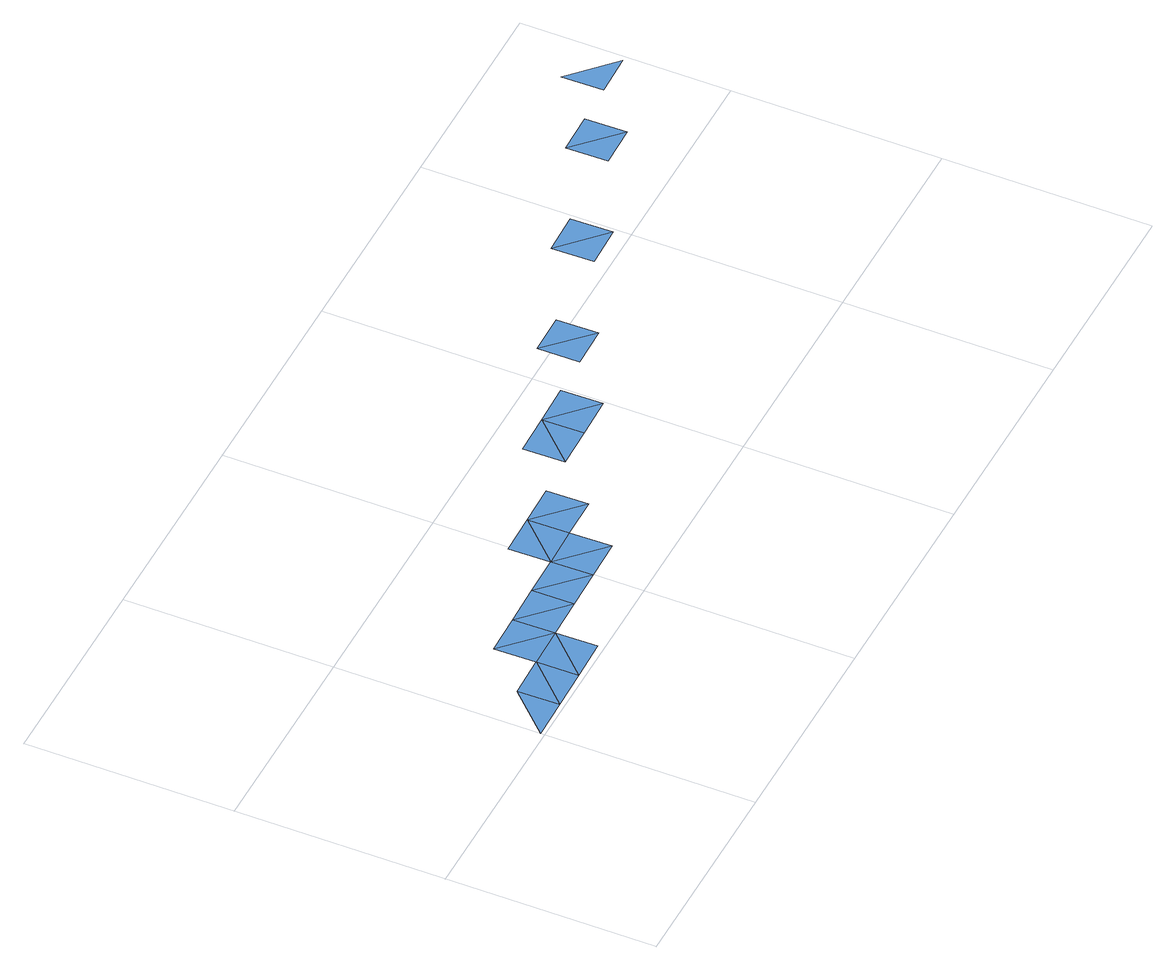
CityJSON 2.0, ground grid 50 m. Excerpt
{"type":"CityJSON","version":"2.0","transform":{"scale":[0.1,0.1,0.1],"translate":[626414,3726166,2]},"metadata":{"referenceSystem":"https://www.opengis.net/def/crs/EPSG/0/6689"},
"CityObjects":{
"waterbody1":{"type":"WaterBody","attributes":{"name":"福岡県津波浸水想定図","class":"1140","function":"2","WaterBodyTsunamiRiskAttribute.description":"1","WaterBodyTsunamiRiskAttribute.rank":"3"},"geometry":[{"type":"MultiSurface","lod":"1","boundaries":[[[0,1,2]],[[3,4,5]],[[5,4,6]],[[4,7,6]],[[8,6,7]],[[8,7,9]],[[9,10,8]],[[10,11,12]],[[13,11,10]],[[14,15,16]],[[15,14,17]]]}]},
"waterbody2":{"type":"WaterBody","attributes":{"name":"福岡県津波浸水想定図","class":"1140","function":"2","WaterBodyTsunamiRiskAttribute.description":"1","WaterBodyTsunamiRiskAttribute.rank":"2"},"geometry":[{"type":"MultiSurface","lod":"1","boundaries":[[[3,0,2]],[[3,2,18]],[[18,4,3]],[[4,18,19]],[[20,10,9]],[[13,10,20]],[[13,21,11]],[[21,22,11]],[[23,24,25]],[[26,25,24]],[[27,28,29]]]}]},
"waterbody3":{"type":"WaterBody","attributes":{"name":"福岡県津波浸水想定図","class":"1140","function":"2","WaterBodyTsunamiRiskAttribute.description":"1","WaterBodyTsunamiRiskAttribute.rank":"1"},"geometry":[{"type":"MultiSurface","lod":"1","boundaries":[[[15,17,30]],[[30,31,15]],[[32,33,34]],[[32,35,33]],[[36,37,38]],[[37,39,38]]]}]}
},
"vertices":[
[100,112,2],[2,10,2],[102,12,2],[200,114,2],[300,116,3],[198,214,2],[298,216,2],[399,118,3],[398,218,3],[499,120,3],[498,220,2],[596,322,2],[496,320,2],[597,222,2],[796,325,2],[894,427,2],[794,425,2],[895,327,2],
[201,14,2],[301,16,3],[599,122,3],[697,223,2],[695,323,2],[1093,431,2],[1193,433,2],[1092,531,2],[1191,533,2],[1887,747,3],[1987,749,3],[1885,847,3],
[995,329,3],[993,429,3],[1491,539,3],[1389,637,3],[1391,537,3],[1489,639,3],[1689,643,3],[1789,645,3],[1687,743,3],[1787,745,3]
]}
